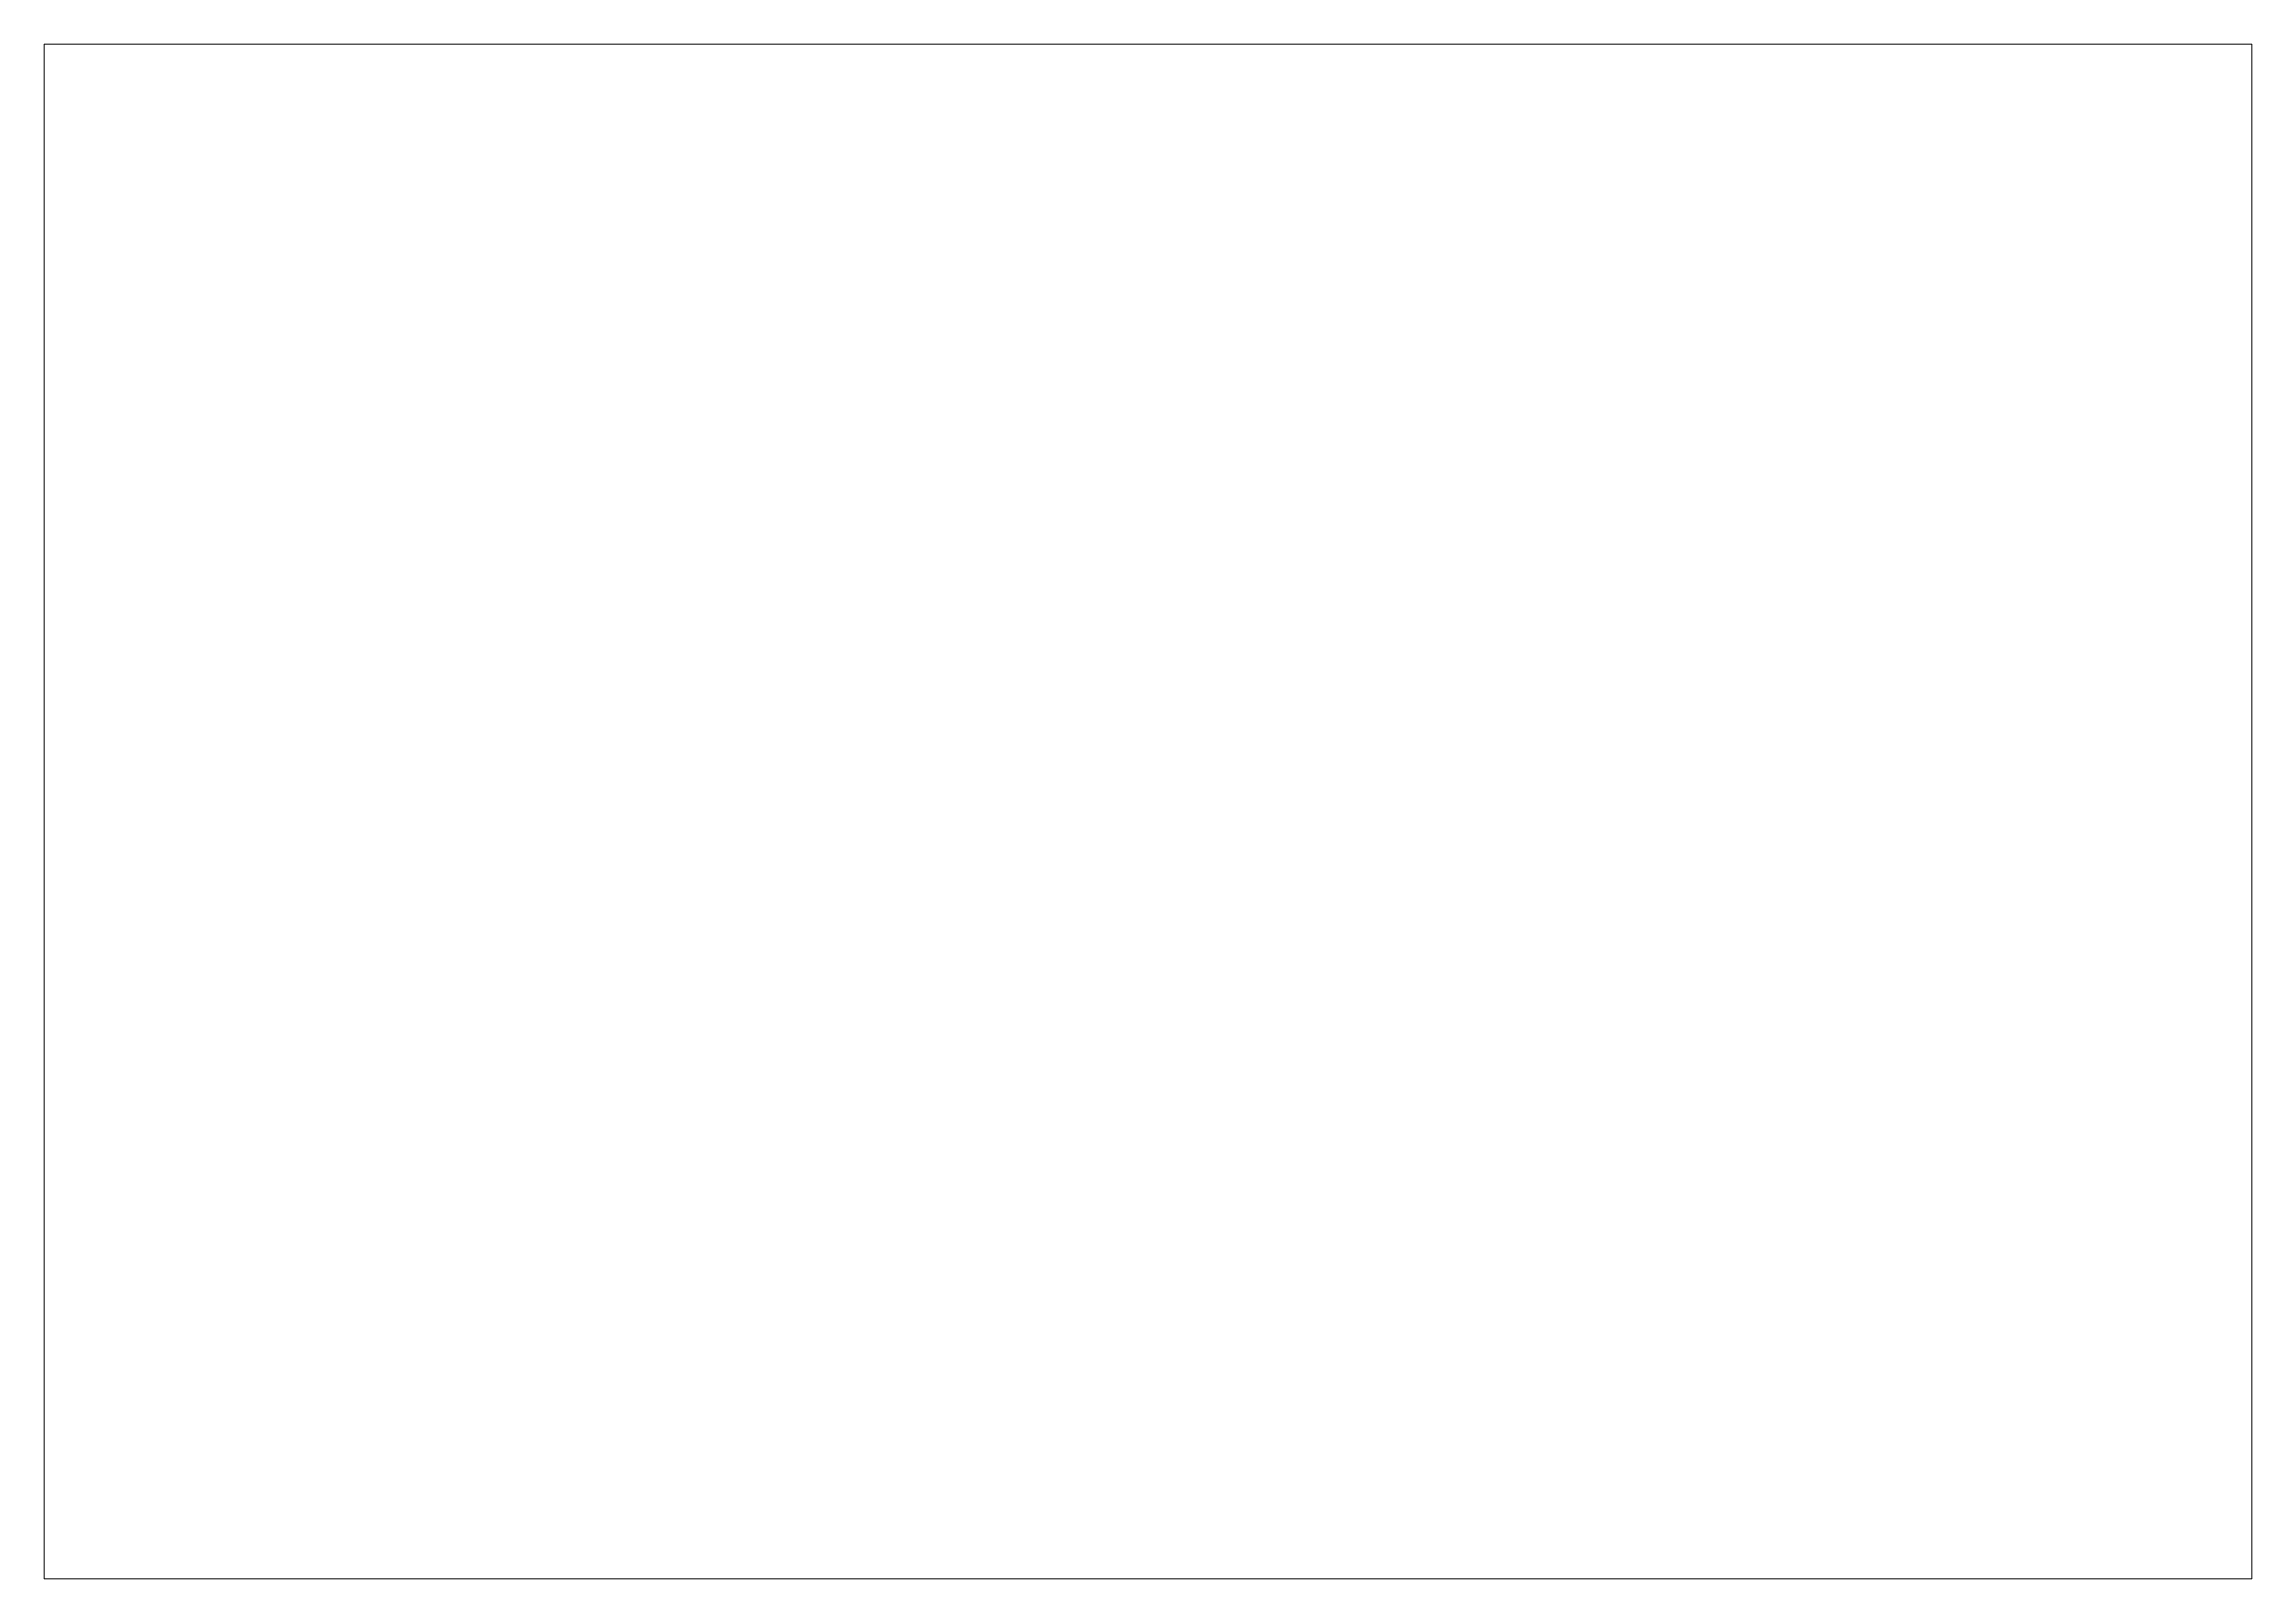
# Paper-space layout 'Layout1' of a CAD drawing. Header units: millimetres. Extents: x 28 to 254, y 20 to 177.
# The model-space entities are those that its viewports show. They can reach past a viewport. Long polylines and large blocks are cut down to what shows.
import ezdxf

# ---------------------------------------------------------------- set-up
doc = ezdxf.new("R2010")
doc.units = ezdxf.units.MM
doc.header["$LTSCALE"] = 10
doc.header["$MEASUREMENT"] = 0
doc.layers.add('1轮廓实线层', color=7, linetype='Continuous')
doc.layers.add('7标注层', color=4, linetype='Continuous')
doc.styles.get("Standard").update_dxf_attribs({"font": ''})
doc.styles.get('Standard').set_extended_font_data('SimSun')

msp = doc.modelspace()

# ---------------------------------------------------------------- texts
at = {"layer": '1轮廓实线层', "ltscale": 10, "char_height": 35, "attachment_point": 1}
for insert in [(1175.5, 2102.4), (1245.5, 2167.4), (1245.5, 2167.4)]:
    msp.add_mtext('\\Fromans.shx,bigfont.shx;\\W0.8000000000;\\T1.0000000000;\\o\\l', dxfattribs=dict(at, insert=insert))
at = {"layer": '7标注层', "ltscale": 10, "char_height": 35, "attachment_point": 1}
for insert in [(3532.5, 3492.5), (3532.5, 3492.5), (2588.5, 3416.1), (2617.2, 3481.1), (2617.2, 3481.1), (3503.9, 3427.5), (1749.2, 2099.9), (1819.2, 2164.9), (1819.2, 2164.9)]:
    msp.add_mtext('\\Fromans.shx,bigfont.shx;\\W0.8000000000;\\T1.0000000000;\\o\\l', dxfattribs=dict(at, insert=insert))

psp = doc.layouts.get("Layout1")

# ---------------------------------------------------------------- viewports
at = {"layer": '0'}
psp.add_viewport(center=(141.32, 98.18), size=(226.11, 157.0905), view_center_point=(4000, 2770), view_height=6065.493, dxfattribs=at)

doc.saveas('drawing.dxf')
